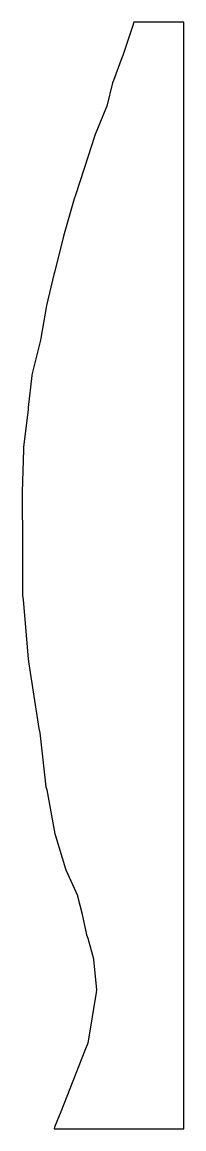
# Model space of a CAD drawing. Extents: x -68 to -20, y -101 to 230.
import ezdxf

# ---------------------------------------------------------------- set-up
doc = ezdxf.new("R2010")
doc.units = 0
doc.header["$MEASUREMENT"] = 0
doc.layers.add('VISIBLE', color=7, linetype='CONTINUOUS')

msp = doc.modelspace()

# ---------------------------------------------------------------- linework, layer by layer
at = {"layer": 'VISIBLE'}
for p, q in [((-35.29, 228.62), (-35.73, 227.37)), ((-34.91, 229.91), (-35.29, 228.62)), ((-20, 229.91), (-34.91, 229.91)), ((-20, -101.22), (-20, 229.91)), ((-35.73, 227.37), (-38.17, 219.9)), ((-38.47, 219.21), (-41.01, 212.5)), ((-38.17, 219.9), (-38.47, 219.21)), ((-41.01, 212.5), (-41.27, 211.8)), ((-41.27, 211.8), (-42.98, 204.76)), ((-43.23, 204.09), (-46.44, 196.32)), ((-42.98, 204.76), (-43.23, 204.09)), ((-46.69, 195.66), (-49.51, 186.75)), ((-46.44, 196.32), (-46.69, 195.66)), ((-49.73, 186.12), (-52.44, 177.85)), ((-49.51, 186.75), (-49.73, 186.12)), ((-52.68, 177.03), (-55.73, 166.59)), ((-52.44, 177.85), (-52.68, 177.03)), ((-55.91, 165.89), (-58.6, 155.04)), ((-55.73, 166.59), (-55.91, 165.89)), ((-58.77, 154.39), (-60.98, 145.11)), ((-58.6, 155.04), (-58.77, 154.39)), ((-61.11, 144.49), (-62.68, 135.36)), ((-60.98, 145.11), (-61.11, 144.49)), ((-62.81, 134.74), (-65.22, 124.82)), ((-62.68, 135.36), (-62.81, 134.74)), ((-65.32, 124.17), (-66.4, 114.63)), ((-65.22, 124.82), (-65.32, 124.17)), ((-66.47, 113.95), (-67.81, 102.87)), ((-66.4, 114.63), (-66.47, 113.95)), ((-67.81, 102.87), (-67.86, 101.99)), ((-67.86, 101.99), (-68.23, 89.41)), ((-68.23, 89.41), (-68.22, 88.36)), ((-68.22, 88.36), (-68.15, 73.52)), ((-68.15, 73.52), (-68.09, 72.38)), ((-68.09, 72.38), (-68.09, 58.37)), ((-68.09, 58.37), (-67.96, 57.09)), ((-67.96, 57.09), (-66.46, 39.43)), ((-66.46, 39.43), (-66.2, 37.94)), ((-66.2, 37.94), (-63.22, 18.6)), ((-63.22, 18.6), (-62.99, 17.26)), ((-62.99, 17.26), (-61.14, 1.15)), ((-61.14, 1.15), (-60.92, 0.21)), ((-60.92, 0.21), (-58.47, -12.99)), ((-58.47, -12.99), (-58.31, -13.57)), ((-58.31, -13.57), (-55.27, -23.39)), ((-55.27, -23.39), (-55.19, -23.71)), ((-55.19, -23.71), (-51.73, -31.39)), ((-51.73, -31.39), (-51.7, -31.55)), ((-51.7, -31.55), (-50.37, -36.97)), ((-50.37, -36.97), (-50.35, -37.05)), ((-50.35, -37.05), (-48.99, -43.13)), ((-48.99, -43.13), (-48.99, -43.15)), ((-48.99, -43.15), (-48.67, -44.21)), ((-48.67, -44.21), (-46.91, -50.37)), ((-46.91, -50.37), (-46.9, -50.54)), ((-46.9, -50.54), (-46.02, -59.67)), ((-46.13, -60.4), (-48.62, -75.61)), ((-46.02, -59.67), (-46.13, -60.4)), ((-48.62, -75.61), (-49.55, -77.81)), ((-49.55, -77.81), (-56.7, -96.15)), ((-56.7, -96.15), (-58.56, -100.7)), ((-58.56, -100.7), (-58.73, -101.22)), ((-58.73, -101.22), (-20, -101.22))]:
    msp.add_line(p, q, dxfattribs=at)

doc.saveas('drawing.dxf')
